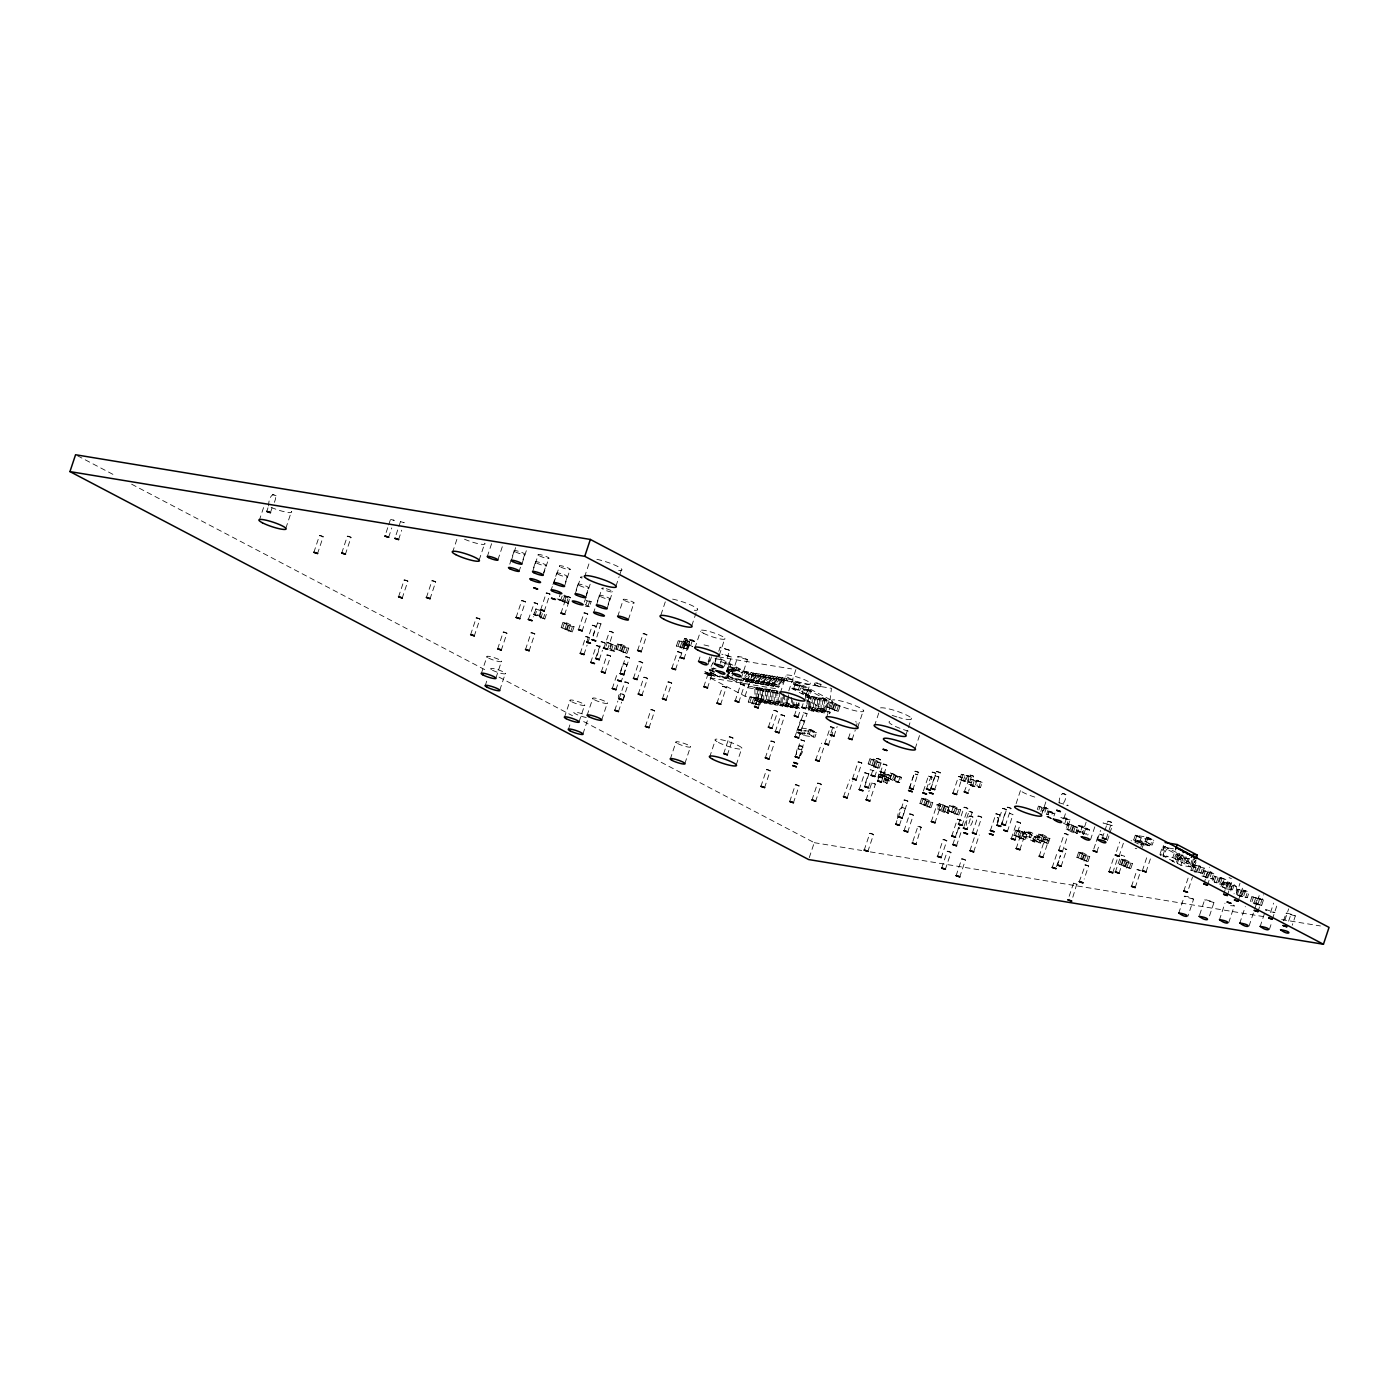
<?xml version="1.0" encoding="UTF-8"?>
<svg xmlns="http://www.w3.org/2000/svg" width="1399" height="1399" viewBox="0 0 1399 1399"><rect width="100%" height="100%" fill="white"/><g stroke="black" fill="none" stroke-linecap="round" stroke-linejoin="round"><path stroke-width="0.75" stroke-dasharray="5 3.75" d="M798.217 704.974L745.037 696.212L710.097 677.868L710.255 667.97L714.557 659.838M1178.553 856.835L1179.689 853.407M1181.386 858.321L1182.522 854.911M1185.285 860.385L1186.422 856.957M1188.118 861.871L1189.255 858.444M1192.018 863.917L1193.155 860.49M1194.868 865.404L1195.988 861.976M745.037 696.212L752.015 675.245L716.445 656.551M795.874 669.631L788.809 690.826M1196.215 859.965L1190.549 866.873L1180.948 865.282L1183.921 856.275L1181.788 855.156L1179.427 857.255L1177.643 862.536A1.976 1.382 -62.3 0 1 1176.979 863.62M259.217 520.62L263.589 507.505M266.737 511.562L267.978 507.82M268.608 505.931C268.486 491.119 281.059 490.524 272.962 505.126M270.462 512.629L272.333 507.015M285.851 528.262L291.464 511.387A14.305 2.308 18.4 0 1 285.239 511.929A14.305 2.308 18.4 0 1 269.675 506.735M313.848 552.448L319.514 535.415L320.948 535.66L323.186 536.656L317.59 553.514M341.706 553.13L347.372 536.114L348.806 536.342L351.044 537.338L345.431 554.214M386.159 532.459L388.03 526.846M388.66 524.957L390.583 519.186L394.256 520.411L390.531 519.344M388.642 537.286L391.772 527.913M396.109 534.75L400.534 521.477L404.206 522.701L400.464 521.617M398.593 539.559L401.705 530.186M398.523 596.918L404.206 579.886L405.623 580.13L407.878 581.127L402.265 597.985M426.38 597.6L432.046 580.585L433.48 580.812L435.719 581.809L430.105 598.667M452.524 552.43L456.896 539.314M479.158 560.072L484.771 543.197A14.305 2.308 18.4 0 1 478.545 543.756A14.305 2.308 18.4 0 1 462.982 538.545M487.254 556.715L491.626 543.599M470.589 634.761L476.272 617.746L477.689 617.973L479.944 618.97L474.331 635.846M497.939 559.775L502.941 544.788M509.778 564.147L514.15 551.014M511.282 560.667L515.654 547.551M481.256 673.776L486.869 656.9M519.221 570.949L520.48 567.207M522.964 559.705L524.835 554.091M521.984 563.745L526.968 548.74M485.138 685.912L487.009 680.299M497.624 648.961L503.29 631.928L504.724 632.173L506.963 633.152L501.349 650.028M495.928 677.973L501.542 661.097M516.074 617.571L521.757 600.538L523.174 600.766L525.429 601.762L519.816 618.638M533.561 567.819L535.432 562.188M532.564 571.841L538.178 554.983M499.81 690.127L505.424 673.251M543.616 572.751L546.117 565.266M528.297 619.582L534.505 602.567L537.636 603.773L533.264 616.889M543.267 574.919L548.863 558.044M544.788 618.988L533.701 614.616L535.45 609.334L539.454 609.999L537.706 615.263L544.788 618.988L546.554 613.724M525.464 649.643L531.148 632.61L532.564 632.855L534.82 633.852L529.207 650.71M540.626 609.912L546.292 592.879L547.726 593.124L549.964 594.103L544.351 610.978M540.871 610.751L539.122 616.015L535.118 615.35L536.866 610.086L535.45 609.334M541.116 612.325L539.367 617.589L543.372 618.253L545.12 612.972M540.783 618.341L542.55 613.059M551.084 590.238L552.343 586.496M552.955 584.625L556.697 573.38M553.847 583.016L559.46 566.158M558.393 599.699L562.398 600.363L564.147 595.082L569.813 598.072L568.064 603.336L558.393 599.699L560.142 594.418M565.528 582.054L567.399 576.44M564.531 586.094L570.145 569.218M568.064 603.336L560.964 599.611L562.136 596.096M564.392 596.656L562.643 601.937L566.647 602.584L568.396 597.321L564.392 596.656L569.813 598.072M564.059 602.672L565.808 597.408M560.964 613.252L566.647 596.236L568.064 596.464L570.32 597.46L564.706 614.336M561.191 627.574L562.94 622.31L566.945 622.975L574.045 626.7L572.278 631.963L561.191 627.574L572.278 631.963M576.108 590.168L577.979 584.555M575.129 594.19L580.742 577.332M565.196 628.238L566.945 622.975M584.555 576.983L589.556 561.996M568.274 631.299L570.04 626.035L562.94 622.31M586.181 595.117L588.682 587.615M585.814 597.268L590.186 584.135M584.345 602.112L585.516 598.597M586.006 604.438L587.178 600.923L585.761 600.171L591.182 601.587L589.434 606.851L585.429 606.187M578.452 629.777L584.135 612.745L585.551 612.989L587.807 613.986L582.194 630.844M588.017 606.099L589.766 600.836M593.648 612.587L594.89 608.845M597.39 601.343L599.262 595.729M580.235 653.455L585.919 636.44L589.154 637.367M596.411 605.365L602.025 588.507M586.706 642.176L592.372 625.161L596.044 626.385L592.931 635.758M583.978 654.522L587.09 645.166M587.72 643.278L589.591 637.664M564.427 717.477L570.04 700.619M593.193 636.038L597.618 622.765L600.853 623.692L595.677 640.864M608.093 604.403L609.964 598.789M607.096 608.443L612.71 591.567M616.015 586.006L619.127 576.633M619.757 574.762L621.628 569.131M568.309 729.631L570.18 724.017M590.71 662.479L596.394 645.446L600.066 646.67L596.936 656.044M595.589 658.579L601.255 641.564L604.928 642.788L603.056 648.402M599.314 659.663L602.444 650.29M579.099 721.692L584.712 704.816M603.861 648.244L609.527 631.229L610.943 631.456L613.199 632.453L607.586 649.328M606.082 646.128L607.253 642.613L611.258 643.278L610.086 646.793M617.676 616.539L623.289 599.681M587.09 715.484L592.704 698.608M601.325 671.87L607.009 654.854L608.425 655.082L610.681 656.079L605.067 672.936M610.349 648.367L611.52 644.852L615.525 645.516L613.759 650.78L609.754 650.115L615.193 651.532L616.942 646.251L605.837 641.861L616.942 646.251M582.981 733.845L587.353 720.712M611.188 650.867L612.937 645.586M615.875 649.066L617.624 643.802L621.628 644.449L628.728 648.174L626.979 653.455L615.875 649.066L626.979 653.455M628.378 619.617L633.992 602.742M619.879 649.731L621.628 644.449M622.975 652.791L624.723 647.527L617.624 643.802M601.78 719.698L607.376 702.823M612.255 688.605L617.239 673.619M620.666 671.013L623.22 663.371L626.892 664.595L621.278 681.453M620.107 673.671L625.79 656.638L627.207 656.865L629.463 657.862L623.849 674.738M615.98 689.69L617.851 684.059M614.738 710.465L617.851 701.091M618.463 699.22C616.714 689.829 628.938 693.782 622.205 700.287M619.162 698.853L624.828 681.82L626.262 682.047L628.501 683.044L622.887 699.92M637.577 650.552L643.243 633.52L644.677 633.764L646.915 634.744L641.302 651.619M618.463 711.531L621.576 702.158M633.415 678.463L639.098 661.43L640.515 661.657L642.771 662.654L637.157 679.529M660.94 614.895L665.312 601.78M638.241 694.184L643.907 677.168L645.341 677.396L647.58 678.393L641.966 695.251M645.359 726.553L651.025 709.52L652.459 709.748L654.697 710.744L649.084 727.62M676.434 645.953L678.2 640.672L686.209 642.001L689.742 643.855L687.993 649.136L676.434 645.953L687.993 649.136M671.8 668.53L677.483 651.497L681.156 652.721L679.284 658.352M662.427 698.818L668.092 681.785L669.509 682.03L671.765 683.009L666.151 699.885M679.984 647.807L681.733 642.543L678.2 640.672M694.516 641.424L690.966 639.57L689.217 644.834L692.767 646.705L686.349 645.656L682.799 643.785L684.566 638.521L696.125 641.686L684.566 638.521M675.542 669.596L678.655 660.223M680.299 657.582L685.982 640.55L687.399 640.794L689.655 641.791L684.041 658.649M684.443 647.265L686.209 642.001M691.771 625.79L697.384 608.915M686.349 645.656L688.116 640.375M692.575 639.833L690.826 645.096L682.799 643.785M694.901 648.087L700.514 631.229M698.398 661.779L700.899 654.277M670.261 759.202L675.874 742.327M716.026 670.138L711.042 675.944L704.222 673.234L704.746 671.642L710.937 674.038L713.42 671.135M708.139 661.779L709.905 656.498M708.051 664.542L710.535 657.04M711.496 656.761L709.748 662.042L713.298 663.895M711.042 675.944L706.617 673.619L707.142 672.045M703.767 686.787L709.45 669.754L710.867 669.999L713.123 670.978L707.509 687.853M709.415 674.091L716.253 676.801L709.415 674.091L709.94 672.499L716.148 674.895M715.134 661.08L716.305 657.565M714.417 664.403L716.288 658.789M718.789 651.287L720.188 647.125L729.683 650.308L724.07 667.166M711.829 674.475L712.353 672.902M719.331 655.099L724.944 638.224M684.933 763.399L690.546 746.541M714.627 674.948L721.464 677.658L714.627 674.948L715.151 673.356M720.293 663.196L721.464 659.681L717.914 657.827M726.396 671.975L731.397 656.97L721.901 653.805M727.393 669.876L729.211 664.35L725.661 662.479M716.953 703.242L722.636 686.227L724.052 686.454L726.308 687.451L720.695 704.309M720.852 661.692L730.803 664.612L728.407 671.905L726.815 671.642L730.348 673.496M730.943 671.747L732.114 668.232L728.564 666.361L740.123 669.544L732.114 668.232M726.483 670.628L731.677 671.485L732.202 669.911L730.365 668.949L727.882 671.852M732.551 672.01L733.706 668.495L730.173 666.624M732.149 673.723L737.92 656.446L741.61 657.058L747.416 659.611L741.802 676.486M733.81 670.943L734.965 667.428L738.515 669.282M734.09 671.887L734.615 670.313L730.365 668.949M735.402 671.205L736.573 667.69M709.643 757.174L715.256 740.298M735.105 701.039L740.771 684.006L742.204 684.233L744.443 685.23L738.829 702.106M745.877 680.089L746.401 678.498L752.592 680.893L758.818 673.619L760.654 674.598L760.129 676.172L756.527 675.14L750.301 682.415L745.877 680.089L752.714 682.799L758.923 675.542M723.65 753.729L729.334 736.696L730.75 736.923L733.006 737.92L727.393 754.795M748.273 680.474L748.797 678.9M751.071 680.946L751.595 679.354L757.803 681.75L764.011 674.475L765.848 675.455L765.323 677.029L761.721 675.997L755.512 683.272L751.071 680.946L757.908 683.656L764.134 676.399M753.484 681.33L754.009 679.757M748.273 701.948L750.021 696.667L758.031 697.996L761.581 699.85L759.832 705.131L748.273 701.948L758.223 704.869L759.972 699.587L756.439 697.734L754.673 702.998L758.223 704.869M756.282 681.803L756.807 680.211L763.015 682.607L769.223 675.332L771.059 676.312L770.534 677.885L766.932 676.854L760.724 684.128L756.282 681.803L763.12 684.513L769.345 677.256M758.695 682.187L759.22 680.614M751.823 703.802L753.571 698.538L750.021 696.667M761.493 682.66L762.018 681.068L768.226 683.464L774.434 676.189L776.27 677.168L775.746 678.742L772.143 677.711L765.918 684.985L761.493 682.66L768.331 685.37L774.539 678.113M754.516 706.827L760.182 689.794L761.616 690.039L763.854 691.019L758.241 707.894M756.282 703.26L758.031 697.996M736.276 764.798L741.89 747.923M763.889 683.044L764.414 681.47M761.948 702.683L759.535 702.281L760.059 700.707L756.264 698.713L756.02 688.046L754.183 687.084L753.659 688.658L757.261 689.69L757.506 700.357L761.948 702.683L762.472 701.091L756.264 698.713M766.704 683.516L767.229 681.925L773.42 684.321L779.645 677.046L781.481 678.025L780.957 679.599L777.354 678.567L771.129 685.842L766.704 683.516L773.542 686.227L779.75 678.97M769.1 683.901L769.625 682.327M767.159 703.54L764.746 703.137L765.27 701.564L761.476 699.57L761.231 688.903L759.395 687.941L758.87 689.515L762.472 690.546L762.717 701.214L767.159 703.54L767.684 701.948L761.476 699.57M771.898 684.373L772.44 682.782L778.631 685.178L784.856 677.903L786.675 678.882L786.151 680.456L782.548 679.424L776.34 686.699L771.898 684.373L778.736 687.084L784.961 679.827M774.312 684.758L774.836 683.184M772.353 704.397L769.957 703.994L770.482 702.42L766.687 700.427L766.425 689.759L764.588 688.798L764.064 690.372L767.666 691.403L767.929 702.071L772.353 704.397L772.878 702.805L766.687 700.427M776.882 692.488L777.407 690.896L748.378 686.122L727.97 675.472L727.445 677.046L747.853 687.713L778.089 693.117L778.334 703.784L782.775 706.11L783.3 704.519L777.092 702.141L776.847 691.473L775.011 690.511L774.486 692.085L778.089 693.117M777.564 705.253L775.168 704.851L775.693 703.277L771.898 701.284L771.636 690.616L769.8 689.655L769.275 691.228L772.878 692.26L773.14 702.928L777.564 705.253L778.089 703.662L771.898 701.284M768.331 727.288L774.014 710.272L775.431 710.5L777.687 711.496L772.073 728.354M780.31 692.942L785.923 676.067M782.775 706.11L780.362 705.708L780.887 704.134L777.092 702.141M765.288 757.978L770.954 740.945L772.388 741.19L774.626 742.169L769.013 759.045M775.308 731.694L780.974 714.662L782.408 714.889L784.647 715.886L779.033 732.761M782.303 702.998L788.511 705.376L787.987 706.967L785.573 706.565L786.098 704.991L782.303 702.998L782.111 694.464M793.583 683.814L804.932 689.759L803.358 694.516L792.009 688.553L793.583 683.814L799.983 684.863L811.333 690.826L805.579 708.541M760.899 786.483L766.565 769.467L767.999 769.695L770.237 770.692L764.623 787.567M787.515 703.854L793.705 706.233L793.181 707.824L790.785 707.422L791.309 705.848L787.515 703.854L787.305 695.32M805.492 694.866L809.759 695.565L798.409 689.602L799.983 684.863M792.726 704.711L798.916 707.09L798.392 708.681L795.996 708.279L796.521 706.705L792.726 704.711L792.621 700.444M794.282 715.973L798.637 702.858M798.007 717.04L800.508 709.538M801.837 707.474L803.096 703.714M805.579 696.23L807.52 690.441L811.193 691.666L807.45 690.599M804.74 699.937L810.353 683.079M794.964 736.871L796.206 733.128M796.835 731.24L800.578 719.995M798.374 727.655L803.97 712.546L807.101 713.735L802.729 726.85M819.971 683.761C824.85 691.666 807.101 681.365 818.398 683.149M798.689 737.938L800.56 732.324M801.19 730.435L804.303 721.08L801.172 719.873M808.814 710.395L809.339 708.803L805.544 706.81M801.54 728.005L810.825 729.526L816.509 732.516L814.918 737.256L802.099 735.157L803.166 731.992M795.174 756.807L800.176 741.802M796.346 754.481C796.678 740.228 808.325 745.142 800.001 756.229M808.342 707.282L814.533 709.66L814.008 711.252L811.612 710.849L812.137 709.276L808.342 707.282L808.08 696.615L806.261 695.653L830.079 699.57L831.443 688.308L752.015 675.245M805.282 730.663L803.708 735.419L798.042 732.429M798.916 757.873L804.53 740.998L800.858 739.774M800.088 755.547L801.959 749.916L798.217 748.85L801.959 749.916M810.825 729.526L809.252 734.283L799.966 732.744M819.219 712.108L816.824 711.706L817.348 710.132L813.553 708.139L813.291 697.471L811.455 696.51L810.93 698.084L814.533 699.115L814.795 709.783L819.219 712.108L819.744 710.517L813.553 708.139M789.718 801.627L795.401 784.594L796.818 784.839L799.074 785.818L793.46 802.694M824.273 698.626L825.2 711.496L829.642 713.822L830.167 712.231L823.959 709.853L823.714 699.185L821.878 698.223L821.353 699.797L824.955 700.829M824.431 712.965L822.017 712.563L822.56 710.989L818.747 708.996L818.502 698.328L816.666 697.367L816.142 698.94L819.744 699.972L819.989 710.64L824.431 712.965L824.955 711.374L818.747 708.996M827.124 707.072L828.89 701.808L832.895 702.473L839.977 706.198L838.228 711.461L827.124 707.072L838.228 711.461M823.959 709.853L827.753 711.846L827.229 713.42L822.804 711.094L822.542 700.427M826.354 718.159L831.968 701.284M831.128 707.737L832.895 702.473M815.53 760.147L821.738 743.149M834.224 710.797L835.972 705.533L828.89 701.808M824.78 743.726L830.446 726.693L831.88 726.938L834.119 727.935L828.505 744.793M819.254 761.213L824.256 746.227M830.936 733.024L833.437 725.521M811.945 800.088L817.611 783.055L819.045 783.3L821.283 784.279L815.669 801.155M834.049 735.961L837.162 726.588M848.389 738.515L850.889 731.012M809.252 857.657L814.253 842.67L582.194 720.8M852.131 739.581L855.244 730.208M855.873 728.337L857.29 722.426M857.779 727.165L863.393 710.29M843.457 796.835L849.665 779.82M852.481 778.823L858.164 761.79L859.581 762.035L861.836 763.015L856.223 779.89M847.182 797.902L852.795 781.027M874.427 726.064L878.782 712.948M859.161 789.666L864.827 772.633L868.499 773.857L865.386 783.23M868.184 763.854L869.951 758.59L873.955 759.255L881.038 762.98L879.289 768.243L868.184 763.854L879.289 768.243M864.634 786.675L870.3 769.642L873.973 770.866L870.248 769.8M872.189 764.519L873.955 759.255M871.087 775.396L876.771 758.363L878.187 758.59L880.443 759.587L874.83 776.462M868.359 787.742L870.86 780.24M875.284 767.579L877.033 762.315L869.951 758.59M866.068 799.896L869.181 790.522M869.811 788.651L871.752 782.88L875.424 784.105L869.811 800.962M879.569 777.267L881.318 772.003L885.322 772.668L883.573 777.931L879.569 777.267L878.152 776.532L879.901 771.251L891.006 775.641L889.239 780.922L885.235 780.257L883.818 779.505L885.584 774.242L889.589 774.889M877.995 777.949L879.167 774.434L883.171 775.098L882 778.613M877.593 781.009L883.276 763.976L884.693 764.221L886.949 765.201L881.335 782.076M880.583 777.861L881.755 774.346L877.75 773.682L899.784 782.653L901.533 777.372L890.429 772.982L887.823 780.17L883.818 779.505M889.239 780.922L882.157 777.197L883.906 771.916M884.833 777.424L883.084 782.688L887.088 783.353L888.855 778.071L881.755 774.346M885.235 780.257L887.001 774.976L879.901 771.251M885.672 782.601L887.421 777.337L883.416 776.672M864.162 850.26L869.846 833.227L871.262 833.472L873.518 834.451L867.905 851.326M905.852 735.07L907.724 729.439M908.353 727.567L911.466 718.194M892.684 778.928L894.451 773.647M899.784 782.653L895.78 781.989L897.528 776.707L890.429 772.982M915.156 748.622L920.14 733.636M895.71 824.273L896.951 820.514M897.581 818.642C897.459 803.813 910.032 803.236 901.935 817.838M898.508 816.929L904.174 799.896L905.608 800.141L907.846 801.137L902.233 817.995M909.158 788.774L914.194 773.612L917.866 774.836L914.142 773.769M909.455 788.197L915.138 771.164L918.356 772.091L912.882 789.84M899.435 825.34L901.306 819.709M904.016 830.831L909.682 813.798L911.116 814.043L913.355 815.022L907.741 831.898M923.392 791.117L928.446 775.955L932.119 777.179L929.618 784.682M919.947 803.393L921.696 798.13L925.701 798.777L932.783 802.501L931.034 807.783L919.947 803.393L931.034 807.783M926.435 789.036L932.643 772.038L935.774 773.245L930.79 788.232M923.952 804.058L925.701 798.777M912.882 841.359L917.936 826.197L921.172 827.124L915.995 844.297M930.965 788.494L936.648 771.461L938.064 771.706L940.32 772.685L934.707 789.561M927.03 807.118L928.779 801.854L921.696 798.13M931.297 821.685L936.963 804.652L938.397 804.88L940.635 805.876L935.022 822.752M949.204 811.385L953.209 812.05L954.957 806.768L950.953 806.121L948.435 813.309L944.43 812.644L937.347 808.919L939.096 803.656L950.201 808.045L939.096 803.656M948.435 813.309L941.352 809.584L943.101 804.32M944.43 812.644L946.196 807.38M952.894 793.39L958.56 776.375L959.994 776.602L962.232 777.599L956.619 794.475M947.788 810.651L949.536 805.369L953.541 806.034L960.641 809.759L958.875 815.022L947.788 810.651L958.875 815.022M959.592 779.54L971.151 782.723L959.592 779.54L961.358 774.277L972.917 777.459L961.358 774.277M951.792 811.298L953.541 806.034M937.487 856.485L943.153 839.452L944.587 839.68L946.826 840.677L941.212 857.552M963.142 781.411L964.89 776.13M954.87 814.375L956.636 809.094L949.536 805.369M967.601 780.869L969.367 775.588M964.226 792.009L970.451 775.011L973.564 776.218L968.58 791.204M951.74 836.095L957.423 819.062L961.096 820.286L959.224 825.917M982.185 782.338L970.644 779.156L982.185 782.338L980.437 787.602L972.427 786.29L968.877 784.419L971.308 777.197L967.758 775.326L966.01 780.607L969.559 782.461M941.667 868.202L947.333 851.187L948.749 851.414L951.005 852.411L945.392 869.286M958.437 824.203L964.121 807.171L965.537 807.398L967.793 808.395L962.18 825.27M952.789 844.699L954.66 839.085M955.272 837.214L958.455 827.683L959.889 827.911M956.724 833.402L958.595 827.788M972.427 786.29L974.176 781.009M956.514 845.765L961.498 830.779M980.437 787.602L976.887 785.748L978.653 780.467M963.998 826.389L969.052 811.228L972.288 812.154L967.111 829.327M966.272 825.375C966.184 810.843 978.426 814.515 970.014 826.442M956.077 875.774L961.743 858.759L963.177 858.986L965.415 859.983L959.801 876.841M972.392 832.982L978.058 815.967L979.492 816.194L981.731 817.191L976.117 834.049M969.927 850.767L974.299 837.651M973.669 851.851L979.283 834.976M990.335 830.674L996.001 813.641L999.673 814.865L997.19 822.367M997.47 821.773C1002.436 815.844 990.23 816.771 998.711 818.03M996.927 825.34L1002.611 808.307L1004.027 808.535L1006.283 809.531L1000.67 826.407M1001.701 824.168L1007.367 807.136L1008.801 807.38L1011.04 808.36L1005.444 825.235M1016.111 803.656L1020.466 790.522M1007.402 831.408L1013.016 814.533L1009.344 813.309L1013.016 814.533M1011.285 838.735L1016.951 821.72L1018.385 821.947L1020.623 822.944L1015.009 839.802M1013.96 835.273L1015.709 830.009L1019.714 830.656L1026.814 834.381L1025.047 839.662L1013.96 835.273L1025.047 839.662M1017.965 835.937L1019.714 830.656M1016.164 848.633L1021.83 831.618L1025.502 832.842L1021.777 831.758M1021.043 838.998L1022.809 833.734L1015.709 830.009M1022.844 835.972L1024.418 831.233L1030.818 832.283L1042.168 838.246L1040.594 842.985L1034.176 841.936L1022.844 835.972L1030.836 837.249M1019.888 849.7L1025.834 831.968L1032.235 833.017L1030.661 837.774L1024.26 836.707M1037.271 809.636L1038.443 806.121L1050.002 809.304L1048.253 814.585L1043.444 813.798M1030.818 832.283L1029.244 837.022L1040.594 842.985M1038.88 809.916L1040.052 806.401L1043.602 808.255L1042.43 811.77M1040.821 811.507L1041.993 807.992L1038.443 806.121M1041.486 815.022L1045.857 801.907M1043.689 810.703L1044.861 807.188L1048.393 809.042L1046.644 814.323L1043.094 812.452M1034.176 841.936L1035.767 837.179L1024.418 831.233M1046.452 807.45L1044.703 812.714L1048.253 814.585M1037.044 839.278L1038.792 833.996L1042.797 834.661L1049.897 838.386L1048.148 843.667L1037.044 839.278L1048.148 843.667M1048.76 811.403L1052.31 813.256L1050.544 818.52L1046.994 816.666L1048.76 811.403L1055.161 812.452L1053.989 815.967M1041.048 839.942L1042.797 834.661M1052.153 818.8L1048.603 816.929L1050.352 811.665L1053.902 813.519L1052.73 817.033M1039.177 856.328L1044.843 839.295L1046.277 839.522L1048.516 840.519L1042.92 857.395M1044.144 843.002L1045.892 837.721L1038.792 833.996M1059.148 802.974C1059.06 788.441 1071.302 792.114 1062.89 804.04M1063.835 818.502L1065.706 812.871M1066.58 818.03L1064.814 823.294L1068.364 825.165L1070.113 819.884L1060.162 816.981L1063.712 818.835M1052.188 867.555L1057.189 852.568M1068.364 825.165L1066.772 824.903L1068.521 819.622L1064.971 817.768M1058.728 850.452L1064.394 833.419L1065.811 833.647L1068.067 834.643L1062.453 851.519M1078.034 831.496L1082.039 832.16L1083.805 826.896L1079.801 826.232L1077.23 833.419L1073.225 832.755L1066.125 829.03L1067.874 823.749L1078.979 828.138L1067.874 823.749M1056.542 866.75L1060.285 855.506M1057.434 865.177L1060.547 855.803M1077.23 833.419L1070.13 829.677L1071.879 824.413M1061.159 866.243L1066.772 849.368L1064.534 848.389M1073.225 832.755L1074.974 827.474M1078.367 825.48L1085.467 829.205L1083.718 834.486L1076.618 830.761L1078.367 825.48L1082.389 826.144L1089.471 829.869L1087.723 835.133M1084.05 828.47L1088.055 829.117L1086.306 834.399L1080.623 831.408L1082.389 826.144M1086.131 822.157L1082.301 833.734L1086.306 834.399M1076.915 857.325L1078.664 852.061L1082.669 852.725L1089.769 856.45L1088.002 861.714L1076.915 857.325L1088.002 861.714M1080.92 857.989L1082.669 852.725M1069.168 896.287L1073.593 883.014L1076.828 883.941L1071.651 901.096M1090.486 839.837L1094.84 826.704M1083.998 861.05L1085.746 855.786L1078.664 852.061M1079.224 881.755L1085.432 864.757L1088.562 865.946L1084.19 879.079M1093.773 849.036L1095.644 843.405M1096.256 841.533L1098.81 833.891L1102.482 835.116L1098.757 834.049M1097.428 839.837L1100.541 830.464M1096.868 851.974L1099.369 844.489M1102.342 838.123L1104.213 832.51M1104.843 830.639L1108.008 821.108L1111.68 822.332L1106.067 839.208M1107.378 840.642L1109.25 835.011M1109.879 833.139L1112.362 825.637L1103.042 822.962L1112.362 825.637M1109.005 871.717L1113.359 858.584M1116.542 851.449L1119.655 842.076M1112.73 872.784L1117.714 857.779M1119.025 856.275L1123.397 843.16M1115.335 872.102L1119.707 858.986M1119.637 864.355L1121.386 859.091L1125.391 859.755L1132.491 863.48L1130.742 868.744L1119.637 864.355L1130.742 868.744M1119.06 873.168L1124.674 856.31L1121.001 855.069L1124.674 856.31M1123.642 865.019L1125.391 859.755M1133.732 839.942L1135.306 835.203L1148.124 837.319L1153.79 840.292L1152.216 845.031L1139.398 842.932L1133.732 839.942L1146.55 842.058L1148.124 837.319M1126.737 868.079L1128.486 862.816L1121.386 859.091M1139.398 842.932L1140.972 838.176L1153.79 840.292M1140.902 846.762L1142.301 842.548L1147.967 845.538L1142.126 843.072M1142.318 847.567L1143.91 842.81L1131.091 840.712M1131.494 886.459L1137.16 869.426L1140.395 870.353M1135.219 887.526L1140.202 872.521M1142.318 870.86L1147.302 855.873M1146.043 871.944L1151.045 856.94M1160.103 853.845L1161.922 848.424A2.815 1.976 -62.3 0 1 1164.405 846.43L1180.371 854.404M1163.338 845.468L1163.216 855.978L1180.948 865.282M1165.472 846.587L1163.111 848.686L1161.327 853.967A1.976 1.382 -62.3 0 1 1160.488 855.209M1168.305 848.074L1166.032 850.067L1164.16 855.454A1.976 1.382 -62.3 0 1 1163.129 856.835M1178.465 853.268L1177.346 856.608A1.976 1.382 -62.3 0 0 1178.133 858.689L1182.382 860.402L1182.907 858.829L1178.71 857.115L1182.907 858.829M1176.454 862.291L1178.238 856.992A2.815 1.976 -62.3 0 1 1180.441 855.034M1179.549 858.916L1180.074 857.325M1181.298 854.754L1180.196 858.094A1.976 1.382 -62.3 0 0 1180.983 860.175L1182.382 860.402M1185.198 856.8L1184.096 860.14A1.976 1.382 -62.3 0 0 1184.883 862.221L1189.115 863.935L1189.64 862.361L1185.443 860.647L1189.64 862.361M1186.282 862.449L1186.807 860.875M1188.031 858.304L1186.929 861.644A1.976 1.382 -62.3 0 0 1187.716 863.708L1189.115 863.935M1191.931 860.35L1190.829 863.69A1.976 1.382 -62.3 0 0 1191.616 865.754L1195.848 867.485L1194.449 867.258A1.976 1.382 -62.3 0 1 1193.662 865.177L1195.323 860.175M1183.764 891.163L1188.748 876.159M1190.916 870.23L1192.682 864.967L1200.692 866.278L1204.242 868.149L1202.475 873.413L1190.916 870.23L1202.475 873.413M1193.015 865.998L1193.539 864.407L1192.175 864.18M1178.675 913.372L1184.428 896.112L1187.996 896.689L1193.609 899.172L1187.996 916.048M1188.73 888.487L1192.473 877.225M1194.466 872.102L1196.39 865.894L1193.539 864.407M1198.926 871.56L1200.692 866.278M1201.968 876.001L1213.528 879.184L1201.968 876.001L1203.717 870.72L1215.276 873.903L1212.548 881.597M1205.518 877.855L1207.267 872.591L1203.717 870.72M1203.77 884.063L1209.383 867.188M1207.494 885.13L1212.478 870.126M1199.642 914.841L1204.784 899.452L1212.863 901.778L1213.965 902.53L1208.351 919.388M1214.14 881.86L1215.906 876.578L1219.438 878.45L1217.69 883.713L1214.14 881.86L1224.108 884.763L1225.856 879.499L1214.297 876.316L1225.856 879.499M1217.847 878.187L1216.098 883.451L1224.108 884.763M1220.558 882.909L1222.306 877.628M1220.942 886.686L1222.691 881.405L1234.25 884.588L1232.502 889.869L1224.492 888.54L1226.241 883.276L1222.691 881.405M1222.534 886.949L1224.3 881.667L1227.832 883.538L1226.084 888.802L1222.534 886.949L1232.502 889.869M1223.583 894.468L1229.196 877.593M1228.952 887.998L1230.7 882.734M1219.368 920.07L1224.982 903.194M1227.308 895.535L1232.309 880.548M1230.858 890.953C1231.015 880.023 1241.105 886.739 1233.97 893.891M1236.314 892.737L1237.485 889.222L1245.495 890.551L1249.045 892.405L1247.296 897.686L1235.737 894.503L1247.296 897.686M1236.261 894.521L1240.004 883.276M1228.689 922.745L1234.303 905.87L1233.201 905.118M1239.287 896.357L1241.035 891.093L1237.485 889.222M1238.132 901.218L1243.116 886.214M1243.746 895.815L1245.495 890.551M1239.706 923.41L1245.32 906.552M1251.895 896.794L1250.146 902.075L1261.706 905.258L1263.454 899.977L1251.895 896.794L1263.454 899.977M1255.445 898.665L1253.696 903.929L1261.706 905.258M1249.045 926.086L1253.417 912.97M1254.833 908.668L1259.205 895.552M1258.156 903.387L1259.904 898.123M1257.946 911.623L1263.559 894.748M1260.062 926.768L1265.815 909.507L1274.996 912.568L1268.823 911.553M1270.502 912.498L1273.615 903.124M1272.356 919.195L1277.339 904.191M1269.383 929.443L1271.883 921.941M1283.53 920.734L1286.171 912.847L1294.25 915.173L1295.352 915.908L1292.239 925.281M1284.912 920.07L1288.654 908.825M1288.636 921.137L1291.137 913.634M1163.216 855.978L1172.817 857.552L1175.632 849.158M276.075 495.771L272.35 494.686M323.186 536.656L319.462 535.572M351.044 537.338L347.319 536.272M407.878 581.127L404.136 580.043M435.666 581.967L431.994 580.742M479.944 618.97L476.202 617.903M506.91 633.31L503.238 632.086M525.429 601.762L521.687 600.696M537.636 603.773L533.893 602.707M534.82 633.852L531.078 632.768M549.964 594.103L546.24 593.036M570.32 597.46L566.578 596.394M587.737 614.144L584.065 612.902M596.044 626.385L592.319 625.318M601.29 623.989L597.548 622.922M600.066 646.67L596.324 645.604M604.875 642.945L601.203 641.721M613.199 632.453L609.457 631.386M610.681 656.079L606.939 655.012M626.892 664.595L623.167 663.511M629.463 657.862L625.72 656.796M624.076 694.656L620.334 693.589M628.448 683.202L624.776 681.978M646.915 634.744L643.19 633.677M642.771 662.654L639.028 661.587M647.58 678.393L643.855 677.326M654.697 710.744L650.972 709.678M681.156 652.721L677.413 651.654M671.712 683.167L668.04 681.943M689.655 641.791L685.912 640.707M704.012 644.904L712.511 646.898M713.053 671.135L709.38 669.911M729.683 650.308L720.03 647.545M731.397 656.97L721.744 654.207M726.308 687.451L722.566 686.367M747.416 659.611L737.763 656.848M744.443 685.23L740.718 684.163M732.936 738.077L729.264 736.853M763.854 691.019L760.129 689.952M777.687 711.496L773.944 710.43M774.626 742.169L770.901 741.103M784.647 715.886L780.922 714.819M770.237 770.692L766.512 769.625M804.25 721.219L801.015 720.31M807.101 713.735L803.358 712.668M804.53 740.998L800.788 739.931M803.061 747.014L799.389 745.789M799.074 785.818L795.332 784.752M834.119 727.935L830.394 726.85M821.283 784.279L817.558 783.213M861.836 763.015L858.094 761.948M868.499 773.857L864.774 772.79M880.443 759.587L876.701 758.52M875.424 784.105L871.682 783.02M886.949 765.201L883.206 764.134M873.518 834.451L869.776 833.384M905.048 808.465L901.323 807.398M907.846 801.137L904.121 800.053M918.811 772.405L915.068 771.321M913.302 815.18L909.63 813.956M932.119 777.179L928.376 776.113M935.774 773.245L932.049 772.178M940.32 772.685L936.578 771.618M921.609 827.439L917.866 826.354M940.583 806.034L936.91 804.81M962.232 777.599L958.507 776.532M946.826 840.677L943.101 839.61M973.564 776.218L969.839 775.151M961.096 820.286L957.353 819.219M951.005 852.411L947.263 851.344M967.793 808.395L964.051 807.328M972.672 812.609L969 811.385M973.127 817.068L969.402 816.002M965.415 859.983L961.69 858.916M981.731 817.191L978.006 816.124M999.673 814.865L995.948 813.798M1006.283 809.531L1002.541 808.465M1011.04 808.36L1007.315 807.293M1020.571 823.102L1016.898 821.86M1058.868 802.711L1068.206 805.369L1066.685 805.702M1048.516 840.519L1044.791 839.452M1066.003 794.667L1062.278 793.6M1068.067 834.643L1064.324 833.577M1066.72 849.525L1065.286 849.298M1088.562 865.946L1084.837 864.879M1111.68 822.332L1107.956 821.265M1193.609 899.172L1184.288 896.497M1213.965 902.53L1204.626 899.854M1236.471 886.389L1232.729 885.322M1234.303 905.87L1230.595 905.678M1295.352 915.908L1286.013 913.25M1162.954 855.296L1164.755 849.91A2.815 1.976 -62.3 0 1 1167.238 847.916L1167.466 847.934M808.867 706.722L823.749 709.171L830.079 699.57L792.499 679.827L727.008 669.054M704.746 671.642L708.541 673.636L713.507 667.83M708.646 675.56L714.854 668.285M719.838 675.804L724.262 678.13L729.246 672.307M726.553 676.609L732.779 669.334M724.262 678.13L726.676 678.515L729.159 675.612M725.049 676.661L729.474 678.987L734.44 673.164M744.67 676.277L748.395 671.905L750.231 672.884L749.707 674.458L746.104 673.426L747.311 674.056L747.835 672.482L745.999 671.52L748.395 671.905M735.454 678.375L742.292 681.086L748.5 673.828M741.19 677.641L744.985 679.634L751.193 672.377L755.443 673.741L754.918 675.315L751.315 674.283L745.09 681.558L740.666 679.232M744.985 679.634L747.381 680.036L753.606 672.762M745.09 681.558L747.503 681.943L753.711 674.685M746.401 678.498L750.196 680.491L756.404 673.234L758.818 673.619M751.595 679.354L755.408 681.348L761.616 674.091L764.011 674.475M756.807 680.211L760.601 682.205L766.827 674.948L769.223 675.332M762.018 681.068L765.813 683.062L772.038 675.804L774.434 676.189M767.229 681.925L771.024 683.919L777.232 676.661L779.645 677.046M772.44 682.782L776.235 684.776L782.443 677.518L784.856 677.903M814.305 684.706L820.706 686.839M821.405 684.741L815.005 682.59M589.521 637.822L585.849 636.597M1077.213 884.395L1073.54 883.171M587.178 600.923L591.182 601.587M556.959 598.947L560.964 599.611M533.701 614.616L537.706 615.263M681.733 642.543L689.742 643.855M570.04 626.035L574.045 626.7M718.596 656.918L791.572 668.914M715.046 658.632L721.464 659.681M724.402 663.546L730.803 664.612M624.723 647.527L628.728 648.174M727.445 669.614L729.054 669.876M732.884 671.258L730.488 670.855L731.677 671.485M743.306 672.971L740.893 672.569L742.1 673.199L742.624 671.625L740.788 670.663L745.02 672.027L744.495 673.601L791.956 681.418L829.555 701.161L805.719 697.227L806.926 697.856L807.083 704.257M716.061 668.914L710.255 667.97L714.067 669.964M794.824 685.073L801.225 686.14M708.541 673.636L710.937 674.038M714.941 674.685L709.94 672.499M731.764 677.466L725.574 675.07M750.196 680.491L752.592 680.893M755.408 681.348L757.803 681.75M760.601 682.205L763.015 682.607M765.813 683.062L768.226 683.464M771.024 683.919L773.42 684.321M776.235 684.776L778.631 685.178M804.932 689.759L811.333 690.826M704.222 673.234L706.617 673.619M732.656 677.903L730.243 677.518L737.081 680.229M803.341 689.55L809.741 690.599M793.6 688.763L800.001 689.829M792.009 688.553L798.409 689.602M729.474 678.987L731.887 679.372M750.301 682.415L752.714 682.799M755.512 683.272L757.908 683.656M760.724 684.128L763.12 684.513M765.918 684.985L768.331 685.37M771.129 685.842L773.542 686.227M776.34 686.699L778.736 687.084M710.097 677.868L778.176 689.077M802.117 693.239L808.517 694.289M756.02 688.046L758.415 688.448L758.678 699.098M761.231 688.903L763.627 689.305L763.871 699.955M766.425 689.759L768.838 690.162L769.083 700.812M771.636 690.616L774.049 691.019L774.294 701.668M776.847 691.473L778.054 691.666M808.08 696.615L810.493 697.017L810.738 707.667M813.291 697.471L815.704 697.874L815.949 708.524M818.502 698.328L820.898 698.731L821.161 709.38M823.714 699.185L826.11 699.587L826.372 710.237M835.972 705.533L839.977 706.198M797.92 705.568L799.126 705.761M753.571 698.538L761.581 699.85M760.059 700.707L762.472 701.091M765.27 701.564L767.684 701.948M770.482 702.42L772.878 702.805M775.693 703.277L778.089 703.662M780.887 704.134L783.3 704.519M786.098 704.991L788.511 705.376M791.309 705.848L793.705 706.233M796.521 706.705L798.916 707.09M808.132 708.611L809.339 708.803M812.137 709.276L814.533 709.66M817.348 710.132L819.744 710.517M822.56 710.989L824.955 711.374M827.753 711.846L830.167 712.231M754.848 689.287L755.11 699.955L757.506 700.357M760.059 690.144L760.322 700.812L762.717 701.214M765.27 691.001L765.515 701.668L767.929 702.071M770.482 691.858L770.727 702.525L773.14 702.928M775.676 692.715L775.938 703.382L778.334 703.784M780.992 697.839L781.149 704.239L787.987 706.967M786.203 698.696L786.343 705.096L793.181 707.824M791.362 697.419L791.554 705.953L798.392 708.681M796.661 702.543L796.765 706.81L799.161 707.212L799.074 702.945M812.137 698.713L812.382 709.38L814.795 709.783M817.331 699.57L817.593 710.237L819.989 710.64M822.804 711.094L825.2 711.496M803.691 730.4L816.509 732.516M875.617 761.563L879.621 762.228M877.033 762.315L881.038 762.98M873.868 766.844L877.873 767.509M968.877 784.419L976.887 785.748M887.001 774.976L891.006 775.641M897.528 776.707L901.533 777.372M878.152 776.532L882.157 777.197M1041.993 807.992L1050.002 809.304M1052.31 813.256L1053.902 813.519M1065.321 819.097L1070.113 819.884M1046.994 816.666L1048.603 816.929M928.779 801.854L932.783 802.501M1085.467 829.205L1089.471 829.869M956.636 809.094L960.641 809.759M1066.125 829.03L1070.13 829.677M1076.618 830.761L1080.623 831.408M937.347 808.919L941.352 809.584M1173.499 848.808L1162.814 847.06L1183.397 857.849L1194.606 859.703M1140.29 844.262L1149.576 845.8L1143.91 842.81M1135.184 848.424L1136.775 848.703M1025.659 832.492L1032.06 833.559M1021.392 832.982L1025.397 833.647M1022.809 833.734L1026.814 834.381M1045.892 837.721L1049.897 838.386M1034.176 836.969L1042.168 838.246M1195.026 865.684L1196.39 865.894M1204.242 868.149L1192.682 864.967M1019.626 838.263L1023.631 838.91M1032.934 840.659L1039.352 841.708M1207.267 872.591L1215.276 873.903M1085.746 855.786L1089.769 856.45M1128.486 862.816L1132.491 863.48M1226.241 883.276L1234.25 884.588M1241.035 891.093L1249.045 892.405M814.253 842.67L861.644 850.47M870.248 851.886L1266.585 917.114M1281.659 919.598L1320.429 925.963M1140.22 870.79L1137.107 869.583M855.489 721.727L856.468 722.059M1231.435 878.589L1229.634 877.89M959.662 828.488L958.402 827.841M1146.341 837.581L1152.024 840.554M1261.863 899.714L1258.313 897.861L1256.547 903.124L1260.097 904.996M1192.088 864.162L1194.938 865.649M1135.306 835.203L1142.406 838.98M1145.116 841.271L1152.216 845.031M1177.801 858.566L1180.634 860.053M1184.533 862.099L1187.366 863.585M1191.266 865.631L1194.116 867.135M1172.817 857.552L1190.549 866.873M1135.498 839.68L1141.182 842.67M1166.591 856.013L1168.025 856.765M1159.858 854.527L1161.275 855.261M1174.758 862.344L1171.907 860.857L1173.551 860.945L1175.405 855.506A2.815 1.976 -62.3 0 1 1177.888 853.512L1178.955 853.67L1178.43 855.244L1176.594 855.768L1174.81 861.05A1.976 1.382 -62.3 0 1 1174.146 862.116M1134.572 841.971L1138.366 843.947M1063.223 823.032L1066.772 824.903M782.443 677.518L784.279 678.48L783.755 680.054L782.548 679.424M820.898 698.731L819.062 697.751L818.537 699.343L819.744 699.972M777.232 676.661L779.068 677.623L778.543 679.197L777.354 678.567M972.235 779.418L975.785 781.272L974.036 786.553L970.486 784.682M815.704 697.874L813.868 696.894L813.344 698.486L814.533 699.115M772.038 675.804L773.874 676.766L773.332 678.34L772.143 677.711M810.493 697.017L808.657 696.037L808.132 697.629L809.322 698.258L809.584 708.926L814.008 711.252M766.827 674.948L768.663 675.909L768.138 677.483L766.932 676.854M761.616 674.091L763.452 675.052L762.927 676.626L761.721 675.997M756.404 673.234L758.241 674.196L757.716 675.769L756.527 675.14M807.206 700.479L823.749 709.171M751.193 672.377L753.029 673.339L752.505 674.913L751.315 674.283M817.593 710.237L822.017 712.563M739.826 671.17L735.577 669.806L737.413 670.768M812.382 709.38L816.824 711.706M774.049 691.019L772.213 690.039L771.688 691.631L772.878 692.26M808.657 709.293L811.612 710.849M727.567 668.477L729.404 669.456L728.879 671.03L727.672 670.401M768.838 690.162L767.002 689.182L766.477 690.774L767.666 691.403M747.381 680.036L743.586 678.043L743.061 679.617L747.503 681.943M763.627 689.305L761.79 688.325L761.266 689.917L762.472 690.546M796.765 706.81L799.721 708.366M758.415 688.448L756.579 687.469L756.055 689.06L757.261 689.69M791.554 705.953L795.996 708.279M737.868 678.76L742.292 681.086M786.343 705.096L790.785 707.422M781.149 704.239L785.573 706.565M775.938 703.382L780.362 705.708M722.234 676.189L726.676 678.515M585.167 604.613L589.434 606.851M770.727 702.525L775.168 704.851M765.515 701.668L769.957 703.994M760.322 700.812L764.746 703.137M755.11 699.955L759.535 702.281M809.059 729.788L814.725 732.779M807.818 733.478L814.918 737.256M888.68 778.264L895.78 781.989M798.217 731.904L803.883 734.877M796.433 732.167L802.099 735.157M882.839 781.114L887.088 783.353M609.509 648.541L615.193 651.532M77.487 455.759L116.169 476.062M131.646 484.194L487.447 671.048M499.058 677.133L572.523 715.728M1265.675 909.892L1266.777 910.644M793.863 702.088L793.967 706.355M788.494 694.831L788.756 705.498M784.507 694.866L784.717 703.382M783.3 693.974L783.545 704.641M779.243 691.875L779.505 702.525M1034.77 797.08A14.305 2.308 18.4 0 1 1020.903 789.403M596.883 559.338A16.893 2.728 18.4 0 1 617.676 566.473A16.893 2.728 18.4 0 1 618.445 570.477M672.639 599.122A16.893 2.728 18.4 0 1 694.324 606.746A16.893 2.728 18.4 0 1 692.295 609.999M606.274 588.717A5.736 0.927 18.4 0 1 612.762 591.917A5.736 0.927 18.4 0 1 604.753 590.046A5.736 0.927 18.4 0 1 603.738 588.14M582.001 578.189A5.736 0.927 18.4 0 1 582.474 576.965M586.216 717.477A7.887 1.277 18.4 0 1 573.922 712.756A7.887 1.277 18.4 0 1 583.628 714.364M880.531 707.877A16.875 2.728 18.4 0 1 907.759 715.676A16.875 2.728 18.4 0 1 898.945 717.547M896.916 716.935A16.875 2.728 18.4 0 1 890.673 714.784M908.266 731.1A16.875 2.728 18.4 0 1 891.373 724.332A16.875 2.728 18.4 0 1 892.51 721.412M564.357 623.062L562.608 628.326L566.612 628.99L568.361 623.709L564.357 623.062M568.624 625.283L566.857 630.564L570.862 631.229L572.628 625.948L568.624 625.283M619.04 644.537L617.291 649.818L621.296 650.465L623.062 645.201L619.04 644.537M623.307 646.775L621.558 652.039L625.563 652.703L627.312 647.44L623.307 646.775M679.792 640.952L678.043 646.216L681.593 648.087L683.342 642.806L679.792 640.952M684.601 641.739L682.852 647.003L686.402 648.874L688.151 643.592L684.601 641.739M686.157 638.783L684.408 644.047L687.958 645.918L689.707 640.637L686.157 638.783M751.63 696.929L749.864 702.211L753.414 704.064L755.163 698.801L751.63 696.929M794.999 684.548L793.425 689.287L799.826 690.354L801.417 685.597L794.999 684.548M803.516 689.025L801.942 693.764L808.342 694.813L809.916 690.074L803.516 689.025M809.234 729.264L807.643 734.02L813.326 736.993L814.9 732.254L809.234 729.264M830.307 702.56L828.558 707.824L832.562 708.489L834.311 703.207L830.307 702.56M834.556 704.781L832.807 710.062L836.812 710.727L838.561 705.446L834.556 704.781M871.367 759.342L869.601 764.606L873.623 765.27L875.372 759.989L871.367 759.342M891.863 773.734L890.096 778.998L894.101 779.663L895.867 774.399L891.863 773.734M896.112 775.973L894.363 781.237L898.368 781.901L900.117 776.62L896.112 775.973M923.113 798.864L921.364 804.145L925.369 804.792L927.117 799.529L923.113 798.864M927.362 801.102L925.613 806.384L929.618 807.031L931.367 801.767L927.362 801.102M940.513 804.408L938.764 809.671L942.769 810.336L944.517 805.055L940.513 804.408M944.78 806.628L943.013 811.91L947.018 812.574L948.784 807.293L944.78 806.628M962.949 774.539L961.2 779.803L964.75 781.674L966.499 776.393L962.949 774.539M955.202 808.342L953.453 813.623L957.458 814.288L959.224 809.007L955.202 808.342M977.044 780.205L975.295 785.486L978.845 787.34L980.594 782.076L977.044 780.205M1017.125 830.744L1015.377 836.025L1019.381 836.672L1021.13 831.408L1017.125 830.744M1034.351 836.445L1032.759 841.184L1039.177 842.233L1040.751 837.494L1034.351 836.445M1040.209 834.748L1038.46 840.012L1042.465 840.677L1044.214 835.413L1040.209 834.748M1044.476 836.987L1042.727 842.25L1046.732 842.915L1048.481 837.634L1044.476 836.987M1069.308 824.501L1067.542 829.764L1071.547 830.429L1073.313 825.165L1069.308 824.501M1073.558 826.739L1071.809 832.003L1075.814 832.667L1077.562 827.386L1073.558 826.739M1080.08 852.795L1078.332 858.077L1082.336 858.741L1084.085 853.46L1080.08 852.795M1084.33 855.034L1082.581 860.315L1086.586 860.962L1088.335 855.698L1084.33 855.034M1122.802 859.843L1121.054 865.107L1125.058 865.771L1126.825 860.49L1122.802 859.843M1127.069 862.064L1125.321 867.345L1129.325 868.01L1131.074 862.728L1127.069 862.064M1136.897 835.465L1135.323 840.204L1141.007 843.195L1142.581 838.456L1136.897 835.465M1146.515 837.057L1144.942 841.796L1150.608 844.769L1152.199 840.03L1146.515 837.057M1194.274 865.229L1192.525 870.493L1196.075 872.364L1197.824 867.083L1194.274 865.229M1199.083 866.016L1197.334 871.297L1200.884 873.151L1202.633 867.887L1199.083 866.016M1205.326 870.982L1203.56 876.264L1207.11 878.117L1208.876 872.854L1205.326 870.982M1210.135 871.769L1208.369 877.051L1211.919 878.904L1213.667 873.641L1210.135 871.769M1220.697 877.365L1218.949 882.647L1222.499 884.5L1224.247 879.237L1220.697 877.365M1229.109 882.454L1227.343 887.735L1230.893 889.589L1232.641 884.325L1229.109 882.454M1239.094 889.484L1237.328 894.765L1240.878 896.619L1242.627 891.355L1239.094 889.484M1243.886 890.289L1242.137 895.552L1245.687 897.424L1247.436 892.142L1243.886 890.289M1253.504 897.056L1251.755 902.338L1255.288 904.191L1257.054 898.927L1253.504 897.056M935.004 775.746L938.677 776.97L935.004 775.746M718.404 742.432A14.305 2.308 18.4 0 0 741.453 749.042A14.305 2.308 18.4 0 0 725.854 740.858A14.305 2.308 18.4 0 0 718.404 742.432M624.549 600.538A5.736 0.927 18.4 0 0 633.817 603.196A5.736 0.927 18.4 0 0 627.556 599.909A5.736 0.927 18.4 0 0 624.549 600.538M560.719 567.015A5.736 0.927 18.4 0 0 569.988 569.673A5.736 0.927 18.4 0 0 563.71 566.368A5.736 0.927 18.4 0 0 560.719 567.015M539.437 555.84A5.736 0.927 18.4 0 0 548.705 558.498A5.736 0.927 18.4 0 0 542.427 555.193A5.736 0.927 18.4 0 0 539.437 555.84M600.521 596.586A5.736 0.927 18.4 0 0 609.789 599.244A5.736 0.927 18.4 0 0 603.511 595.939A5.736 0.927 18.4 0 0 600.521 596.586M579.238 585.412A5.736 0.927 18.4 0 0 588.507 588.052A5.736 0.927 18.4 0 0 582.246 584.765A5.736 0.927 18.4 0 0 579.238 585.412M557.974 574.237A5.736 0.927 18.4 0 0 567.225 576.878A5.736 0.927 18.4 0 0 560.964 573.59A5.736 0.927 18.4 0 0 557.974 574.237M536.691 563.063A5.736 0.927 18.4 0 0 545.942 565.703A5.736 0.927 18.4 0 0 539.682 562.415A5.736 0.927 18.4 0 0 536.691 563.063M515.409 551.888A5.736 0.927 18.4 0 0 524.66 554.529A5.736 0.927 18.4 0 0 518.399 551.241A5.736 0.927 18.4 0 0 515.409 551.888M492.483 670.226A7.887 1.277 18.4 0 0 505.196 673.863A7.887 1.277 18.4 0 0 496.593 669.352A7.887 1.277 18.4 0 0 492.483 670.226M488.601 658.072A7.887 1.277 18.4 0 0 501.314 661.727A7.887 1.277 18.4 0 0 492.71 657.198A7.887 1.277 18.4 0 0 488.601 658.072M594.435 699.797A7.887 1.277 18.4 0 0 607.149 703.435A7.887 1.277 18.4 0 0 598.545 698.923A7.887 1.277 18.4 0 0 594.435 699.797M571.771 701.791A7.887 1.277 18.4 0 0 584.485 705.446A7.887 1.277 18.4 0 0 575.881 700.916A7.887 1.277 18.4 0 0 571.771 701.791M677.606 743.516A7.887 1.277 18.4 0 0 690.319 747.153A7.887 1.277 18.4 0 0 681.715 742.642A7.887 1.277 18.4 0 0 677.606 743.516M835.675 703.802A16.875 2.728 18.4 0 0 862.903 711.619A16.875 2.728 18.4 0 0 844.471 701.931A16.875 2.728 18.4 0 0 835.675 703.802M703.4 633.187A13.116 2.116 18.4 0 0 724.56 639.256A13.116 2.116 18.4 0 0 710.237 631.736A13.116 2.116 18.4 0 0 703.4 633.187M788.809 678.043A13.116 2.116 18.4 0 0 809.951 684.094A13.116 2.116 18.4 0 0 795.646 676.591A13.116 2.116 18.4 0 0 788.809 678.043"/><path stroke-width="1.5" d="M1177.171 844.541L1197.072 854.981L1196.74 858.391L1176.157 847.584L1177.171 844.541L1165.122 842.548M69.95 471.603L75.563 454.745L590.361 539.454L1329.05 927.397L1323.437 944.255L808.639 859.546L69.95 471.603L584.747 556.33L1323.437 944.255M584.747 556.33L590.361 539.454M1175.632 849.158L1176.157 847.584M1191.249 857.36L1192.822 855.978A2.815 1.976 -62.3 0 1 1193.732 856.905M1194.081 858.846L1195.655 857.465A2.815 1.976 -62.3 0 1 1196.565 858.409M1178.29 848.703L1179.357 848.896A2.815 1.976 -62.3 0 1 1180.249 849.84M1181.123 850.19L1182.19 850.382A2.815 1.976 -62.3 0 1 1183.222 852.586M1185.023 852.236L1186.09 852.428A2.815 1.976 -62.3 0 1 1187.139 853.967M1193.05 854.317L1197.072 854.981M1187.873 853.722L1188.923 853.915A2.815 1.976 -62.3 0 1 1189.972 855.454M266.789 511.404L270.462 512.629L266.789 511.404M313.918 552.29L317.59 553.514L313.918 552.29M341.758 552.972L345.431 554.214L341.758 552.972M384.97 536.062L388.642 537.286L384.97 536.062M394.92 538.335L398.593 539.559L394.92 538.335M398.593 596.761L402.265 597.985L398.593 596.761M426.433 597.443L430.105 598.667L426.433 597.443M470.659 634.604L474.331 635.846L470.659 634.604M497.677 648.804L501.349 650.028L497.677 648.804M516.144 617.414L519.816 618.638L516.144 617.414M533.893 587.842L537.566 589.066L533.893 587.842M528.35 619.425L532.022 620.649L528.35 619.425M525.534 649.486L529.207 650.71L525.534 649.486M540.679 609.754L544.351 610.978L540.679 609.754M551.556 598.247L555.228 599.471L551.556 598.247M561.034 613.094L564.706 614.336L561.034 613.094M578.521 629.62L582.194 630.844L578.521 629.62M580.305 653.298L583.978 654.522L580.305 653.298M586.758 642.019L590.43 643.243L586.758 642.019M592.004 639.64L595.677 640.864L592.004 639.64M590.78 662.322L594.453 663.546L590.78 662.322M595.642 658.422L599.314 659.663L595.642 658.422M603.913 648.087L607.586 649.328L603.913 648.087M601.395 671.712L605.067 672.936L601.395 671.712M612.307 688.448L615.98 689.69L612.307 688.448M617.606 680.229L621.278 681.453L617.606 680.229M620.177 673.514L623.849 674.738L620.177 673.514M614.791 710.307L618.463 711.531L614.791 710.307M619.215 698.696L622.887 699.92L619.215 698.696M637.629 650.395L641.302 651.619L637.629 650.395M633.485 678.305L637.157 679.529L633.485 678.305M638.294 694.026L641.966 695.251L638.294 694.026M645.411 726.396L649.084 727.62L645.411 726.396M671.87 668.372L675.542 669.596L671.87 668.372M662.479 698.661L666.151 699.885L662.479 698.661M680.369 657.425L684.041 658.649L680.369 657.425M698.556 661.36C706.95 668.145 712.791 663.388 698.556 661.36M703.837 686.629L707.509 687.853L703.837 686.629M714.574 664C722.986 670.786 728.827 666.029 714.574 664M716.288 670.681C724.699 677.448 730.523 672.709 716.288 670.681M717.022 703.085L720.695 704.309L717.022 703.085M732.307 673.321C740.718 680.089 746.559 675.332 732.307 673.321M735.157 700.882L738.829 702.106L735.157 700.882M723.72 753.571L727.393 754.795L723.72 753.571M754.568 706.67L758.241 707.894L754.568 706.67M768.401 727.13L772.073 728.354L768.401 727.13M765.34 757.821L769.013 759.045L765.34 757.821M775.361 731.537L779.033 732.761L775.361 731.537M760.951 786.325L764.623 787.567L760.951 786.325M794.335 715.816L798.007 717.04L794.335 715.816M801.907 707.317L805.579 708.541L801.907 707.317M795.017 736.713L798.689 737.938L795.017 736.713M797.815 729.386L801.487 730.61L797.815 729.386M795.244 756.649L798.916 757.873L795.244 756.649M792.673 765.568L796.346 766.792L792.673 765.568M793.828 762.507L797.5 763.732L793.828 762.507M789.788 801.47L793.46 802.694L789.788 801.47M815.582 759.989L819.254 761.213L815.582 759.989M824.833 743.568L828.505 744.793L824.833 743.568M830.376 734.737L834.049 735.961L830.376 734.737M811.997 799.931L815.669 801.155L811.997 799.931M848.459 738.357L852.131 739.581L848.459 738.357M843.51 796.678L847.182 797.902L843.51 796.678M852.551 778.666L856.223 779.89L852.551 778.666M859.213 789.508L862.886 790.732L859.213 789.508M864.687 786.518L868.359 787.742L864.687 786.518M871.157 775.238L874.83 776.462L871.157 775.238M883.206 749.287L886.879 750.511L883.206 749.287M866.138 799.738L869.811 800.962L866.138 799.738M877.663 780.852L881.335 782.076L877.663 780.852M864.232 850.102L867.905 851.326L864.232 850.102M895.762 824.116L899.435 825.34L895.762 824.116M898.56 816.771L902.233 817.995L898.56 816.771M908.581 790.487L912.253 791.712L908.581 790.487M909.525 788.039L913.197 789.263L909.525 788.039M904.069 830.674L907.741 831.898L904.069 830.674M922.833 792.831L926.505 794.055L922.833 792.831M926.488 788.879L930.16 790.12L926.488 788.879M929.408 792.621L933.081 793.845L929.408 792.621M931.034 788.337L934.707 789.561L931.034 788.337M912.323 843.072L915.995 844.297L912.323 843.072M931.349 821.528L935.022 822.752L931.349 821.528M952.946 793.233L956.619 794.475L952.946 793.233M937.54 856.328L941.212 857.552L937.54 856.328M964.296 791.851L967.968 793.076L964.296 791.851M951.81 835.937L955.482 837.162L951.81 835.937M941.719 868.045L945.392 869.286L941.719 868.045M958.507 824.046L962.18 825.27L958.507 824.046M952.841 844.541L956.514 845.765L952.841 844.541M963.439 828.103L967.111 829.327L963.439 828.103M963.841 832.72L967.513 833.944L963.841 832.72M956.129 875.617L959.801 876.841L956.129 875.617M972.445 832.825L976.117 834.049L972.445 832.825M969.997 850.609L973.669 851.851L969.997 850.609M990.387 830.516L994.059 831.74L990.387 830.516M989.425 833.682L993.098 834.906L989.425 833.682M996.997 825.183L1000.67 826.407L996.997 825.183M1001.771 824.011L1005.444 825.235L1001.771 824.011M1003.73 830.184L1007.402 831.408L1003.73 830.184M1011.337 838.578L1015.009 839.802L1011.337 838.578M1016.216 848.476L1019.888 849.7L1016.216 848.476M1039.247 856.171L1042.92 857.395L1039.247 856.171M1053.412 819.184C1061.526 825.742 1067.175 821.143 1053.412 819.184M1056.717 810.318L1060.39 811.542L1056.717 810.318M1052.258 867.397L1055.93 868.622L1052.258 867.397M1058.781 850.295L1062.453 851.519L1058.781 850.295M1057.487 865.019L1061.159 866.243L1057.487 865.019M1081.305 836.759C1089.436 843.317 1095.067 838.718 1081.305 836.759M1067.979 899.872L1071.651 901.096L1067.979 899.872M1079.276 881.597L1082.948 882.821L1079.276 881.597M1093.196 850.749L1096.868 851.974L1093.196 850.749M1097.585 839.452C1105.7 845.993 1111.348 841.394 1097.585 839.452M1102.395 837.984L1106.067 839.208L1102.395 837.984M1109.057 871.56L1112.73 872.784L1109.057 871.56M1115.353 855.051L1119.025 856.275L1115.353 855.051M1115.388 871.944L1119.06 873.168L1115.388 871.944M1131.546 886.301L1135.219 887.526L1131.546 886.301M1142.371 870.703L1146.043 871.944L1142.371 870.703M1183.816 891.006L1187.489 892.23L1183.816 891.006M1178.815 912.97C1186.947 919.528 1192.595 914.929 1178.815 912.97M1203.822 883.906L1207.494 885.13L1203.822 883.906M1199.17 916.328C1207.302 922.885 1212.95 918.286 1199.17 916.328M1223.635 894.311L1227.308 895.535L1223.635 894.311M1219.508 919.668C1227.64 926.225 1233.288 921.626 1219.508 919.668M1227.185 902.04L1230.858 903.264L1227.185 902.04M1234.46 899.994L1238.132 901.218L1234.46 899.994M1239.864 923.025C1247.995 929.583 1253.644 924.984 1239.864 923.025M1254.273 910.399L1257.946 911.623L1254.273 910.399M1260.202 926.365C1268.333 932.923 1273.982 928.324 1260.202 926.365M1268.683 917.971L1272.356 919.195L1268.683 917.971M1280.557 929.723C1288.689 936.281 1294.337 931.682 1280.557 929.723M1283.093 925.526L1286.765 926.768L1283.093 925.526M712.791 759.307A14.305 2.308 18.4 0 0 735.839 765.918A14.305 2.308 18.4 0 0 720.24 757.716A14.305 2.308 18.4 0 0 712.791 759.307M262.365 522.771A14.305 2.308 18.4 0 0 285.431 529.382A14.305 2.308 18.4 0 0 269.832 521.18A14.305 2.308 18.4 0 0 262.365 522.771M1018 809.531A14.305 2.308 18.4 0 0 1041.066 816.142A14.305 2.308 18.4 0 0 1025.467 807.957A14.305 2.308 18.4 0 0 1018 809.531M455.672 554.581A14.305 2.308 18.4 0 0 478.738 561.191A14.305 2.308 18.4 0 0 463.121 552.99A14.305 2.308 18.4 0 0 455.672 554.581M588.279 579.518A16.893 2.728 18.4 0 0 615.508 587.318A16.893 2.728 18.4 0 0 597.076 577.647A16.893 2.728 18.4 0 0 588.279 579.518M664.035 619.302A16.893 2.728 18.4 0 0 691.263 627.102A16.893 2.728 18.4 0 0 672.832 617.431A16.893 2.728 18.4 0 0 664.035 619.302M618.953 617.414A5.736 0.927 18.4 0 0 628.203 620.054A5.736 0.927 18.4 0 0 621.943 616.767A5.736 0.927 18.4 0 0 618.953 617.414M597.67 606.239A5.736 0.927 18.4 0 0 606.921 608.88A5.736 0.927 18.4 0 0 600.661 605.592A5.736 0.927 18.4 0 0 597.67 606.239M576.388 595.065A5.736 0.927 18.4 0 0 585.639 597.705A5.736 0.927 18.4 0 0 579.378 594.418A5.736 0.927 18.4 0 0 576.388 595.065M555.106 583.89A5.736 0.927 18.4 0 0 564.374 586.531A5.736 0.927 18.4 0 0 558.096 583.243A5.736 0.927 18.4 0 0 555.106 583.89M533.823 572.698A5.736 0.927 18.4 0 0 543.092 575.356A5.736 0.927 18.4 0 0 536.814 572.069A5.736 0.927 18.4 0 0 533.823 572.698M512.541 561.524A5.736 0.927 18.4 0 0 521.81 564.182A5.736 0.927 18.4 0 0 515.549 560.894A5.736 0.927 18.4 0 0 512.541 561.524M594.907 613.444A5.736 0.927 18.4 0 0 604.176 616.102A5.736 0.927 18.4 0 0 597.915 612.814A5.736 0.927 18.4 0 0 594.907 613.444M573.625 602.269A5.736 0.927 18.4 0 0 582.893 604.928A5.736 0.927 18.4 0 0 576.633 601.64A5.736 0.927 18.4 0 0 573.625 602.269M552.36 591.095A5.736 0.927 18.4 0 0 561.611 593.753A5.736 0.927 18.4 0 0 555.351 590.465A5.736 0.927 18.4 0 0 552.36 591.095M531.078 579.92A5.736 0.927 18.4 0 0 540.329 582.579A5.736 0.927 18.4 0 0 534.068 579.291A5.736 0.927 18.4 0 0 531.078 579.92M509.796 568.746A5.736 0.927 18.4 0 0 519.046 571.404A5.736 0.927 18.4 0 0 512.786 568.116A5.736 0.927 18.4 0 0 509.796 568.746M488.513 557.571A5.736 0.927 18.4 0 0 497.782 560.23A5.736 0.927 18.4 0 0 491.504 556.942A5.736 0.927 18.4 0 0 488.513 557.571M486.869 687.101A7.887 1.277 18.4 0 0 499.583 690.739A7.887 1.277 18.4 0 0 490.979 686.227A7.887 1.277 18.4 0 0 486.869 687.101M482.987 674.948A7.887 1.277 18.4 0 0 495.701 678.585A7.887 1.277 18.4 0 0 487.097 674.073A7.887 1.277 18.4 0 0 482.987 674.948M588.822 716.655A7.887 1.277 18.4 0 0 601.535 720.31A7.887 1.277 18.4 0 0 592.931 715.798A7.887 1.277 18.4 0 0 588.822 716.655M570.04 730.82A7.887 1.277 18.4 0 0 582.753 734.458A7.887 1.277 18.4 0 0 574.15 729.946A7.887 1.277 18.4 0 0 570.04 730.82M566.158 718.666A7.887 1.277 18.4 0 0 578.871 722.304A7.887 1.277 18.4 0 0 570.267 717.792A7.887 1.277 18.4 0 0 566.158 718.666M671.992 760.374A7.887 1.277 18.4 0 0 684.706 764.029A7.887 1.277 18.4 0 0 676.102 759.5A7.887 1.277 18.4 0 0 671.992 760.374M878.135 728.599A16.875 2.728 18.4 0 0 905.345 736.399A16.875 2.728 18.4 0 0 886.931 726.728A16.875 2.728 18.4 0 0 878.135 728.599M887.438 742.152A16.875 2.728 18.4 0 0 914.649 749.951A16.875 2.728 18.4 0 0 896.234 740.281A16.875 2.728 18.4 0 0 887.438 742.152M830.062 720.677A16.875 2.728 18.4 0 0 857.29 728.477A16.875 2.728 18.4 0 0 838.875 718.806A16.875 2.728 18.4 0 0 830.062 720.677M697.786 650.063A13.116 2.116 18.4 0 0 718.946 656.114A13.116 2.116 18.4 0 0 704.624 648.611A13.116 2.116 18.4 0 0 697.786 650.063M783.195 694.901A13.116 2.116 18.4 0 0 804.338 700.969A13.116 2.116 18.4 0 0 790.033 693.449A13.116 2.116 18.4 0 0 783.195 694.901"/></g></svg>
